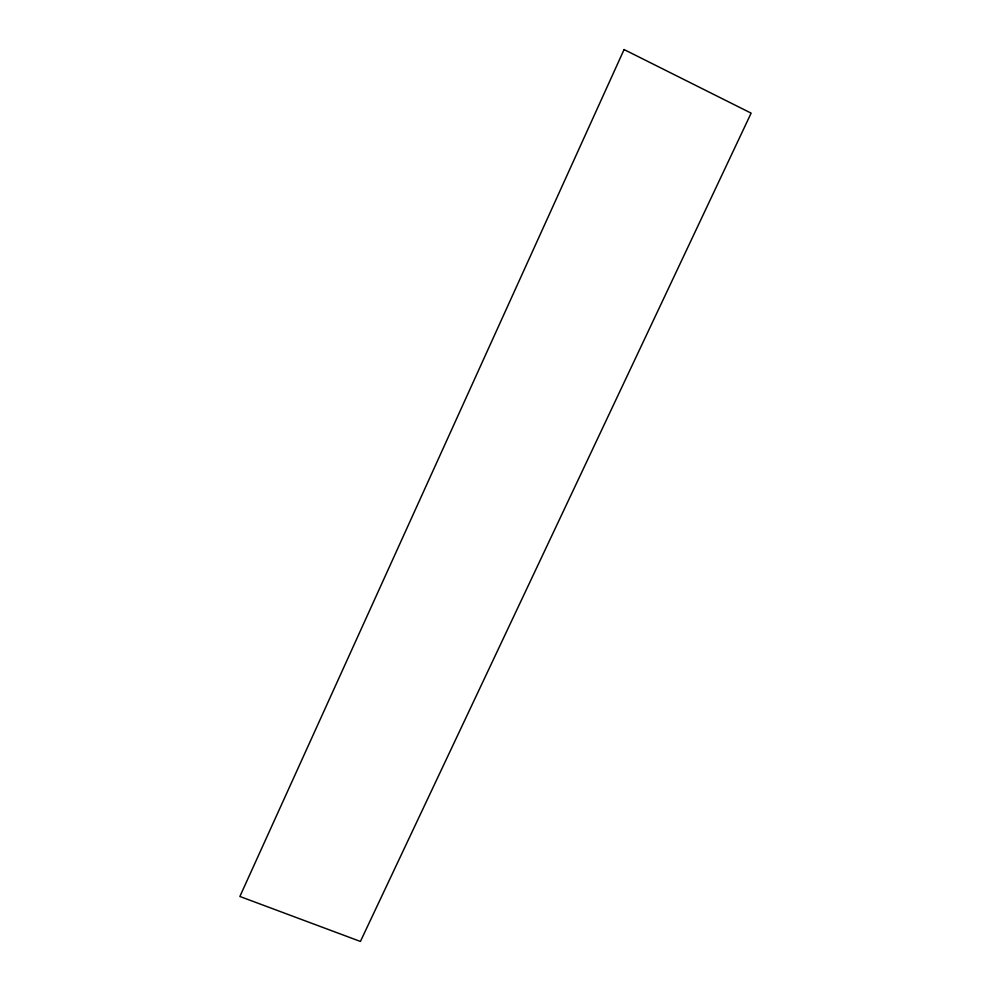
<?xml version="1.0" encoding="UTF-8"?>
<svg xmlns="http://www.w3.org/2000/svg" width="991" height="991" viewBox="0 0 991 991"><rect width="100%" height="100%" fill="white"/><g stroke="black" fill="none" stroke-linecap="round" stroke-linejoin="round"><path stroke-width="1.49" d="M624.082 49.55L239.872 896.471L360.414 941.45L751.128 113.147L624.082 49.55"/></g></svg>
